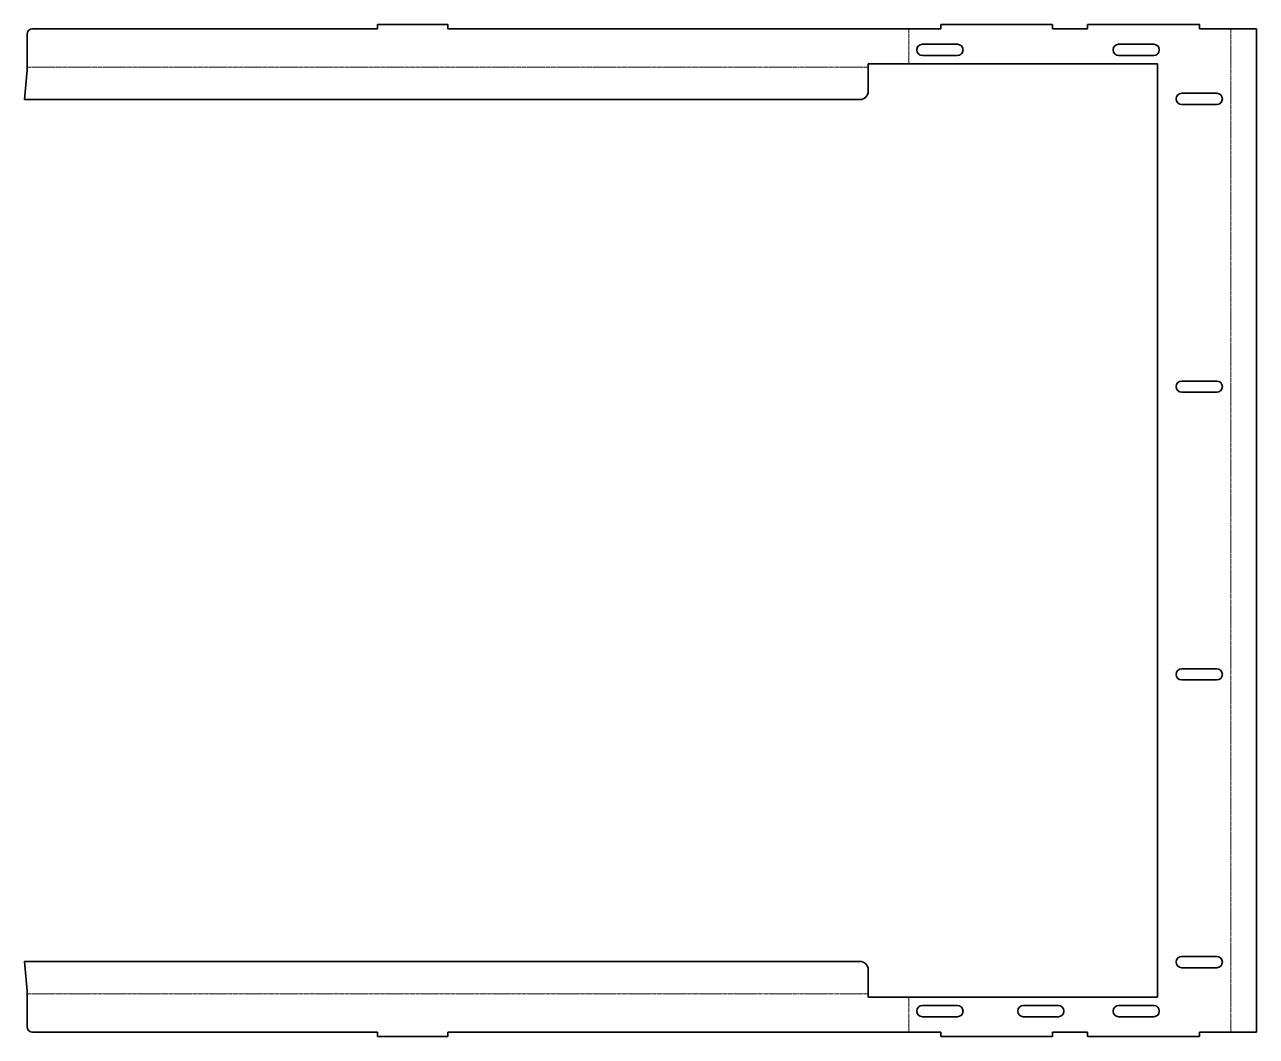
# Model space of a CAD drawing. Header units: inches. Extents: x 0 to 878, y 0 to 722.
import ezdxf

# ---------------------------------------------------------------- set-up
doc = ezdxf.new("R2010")
doc.units = ezdxf.units.IN
doc.header["$MEASUREMENT"] = 0
doc.linetypes.add('Chain', pattern=[13.68, 9.12, -1.14, 2.28, -1.14])
doc.layers.add('SIMUMAK Bend Centerline (ISO)', color=7, linetype='Chain', lineweight=9)
doc.layers.add('SIMUMAK Visible (ISO)', color=7, linetype='Continuous', lineweight=35)

# ---------------------------------------------------------------- blocks, each defined once
blk = doc.blocks.new('SLP-SMT-03-CF01_Sheet_4_SLP-SMT-03-CF01 (desplegada)')
at = {"layer": 'SIMUMAK Bend Centerline (ISO)', "ltscale": 0.263158}
for p, q in [((191.34, 333), (191.34, 358)), ((420.96, -358), (420.96, 358)), ((-437.52, 330.74), (162.48, 330.74)), ((162.48, -330.74), (-437.52, -330.74)), ((191.34, -358), (191.34, -333))]:
    blk.add_line(p, q, dxfattribs=at)
at = {"layer": 'SIMUMAK Visible (ISO)'}
for p, q in [((-187.52, 358), (-187.52, 361)), ((-187.52, 361), (-137.52, 361)), ((-137.52, 361), (-137.52, 358)), ((214.11, 358), (214.11, 361)), ((214.11, 361), (293.91, 361)), ((293.91, 361), (293.91, 358)), ((318.8, 358), (318.8, 361)), ((318.8, 361), (398.6, 361)), ((398.6, 361), (398.6, 358)), ((-437.52, 328.48), (-437.52, 354)), ((-433.52, 358), (-187.52, 358)), ((214.11, 358), (-137.52, 358)), ((318.8, 358), (293.91, 358)), ((439.22, 358), (398.6, 358)), ((439.22, -358), (439.22, 358)), ((201.01, 347), (226.01, 347)), ((341.01, 347), (366.01, 347)), ((226.01, 339), (201.01, 339)), ((366.01, 339), (341.01, 339)), ((-437.52, 328.48), (-439.22, 307.48)), ((368.7, 333), (162.48, 333)), ((162.48, 313.48), (162.48, 333)), ((368.7, -333), (368.7, 333)), ((156.48, 307.48), (-439.22, 307.48)), ((386.01, 312), (411.01, 312)), ((411.01, 304), (386.01, 304)), ((386.01, 106.67), (411.01, 106.67)), ((411.01, 98.67), (386.01, 98.67)), ((386.01, -98.67), (411.01, -98.67)), ((411.01, -106.67), (386.01, -106.67)), ((386.01, -304), (411.01, -304)), ((-437.52, -328.48), (-439.22, -307.48)), ((-439.22, -307.48), (156.48, -307.48)), ((162.48, -313.48), (162.48, -333)), ((411.01, -312), (386.01, -312)), ((-437.52, -328.48), (-437.52, -333)), ((-437.52, -354), (-437.52, -333)), ((368.7, -333), (162.48, -333)), ((201.01, -339), (226.01, -339)), ((273.01, -339), (298.01, -339)), ((341.01, -339), (366.01, -339)), ((226.01, -347), (201.01, -347)), ((298.01, -347), (273.01, -347)), ((366.01, -347), (341.01, -347)), ((-187.52, -358), (-433.52, -358)), ((-187.52, -358), (-187.52, -361)), ((-137.52, -361), (-137.52, -358)), ((214.11, -358), (-137.52, -358)), ((214.11, -361), (214.11, -358)), ((293.91, -358), (293.91, -361)), ((318.8, -358), (293.91, -358)), ((318.8, -361), (318.8, -358)), ((398.6, -358), (398.6, -361)), ((439.22, -358), (398.6, -358)), ((-187.52, -361), (-137.52, -361)), ((293.91, -361), (214.11, -361)), ((398.6, -361), (318.8, -361))]:
    blk.add_line(p, q, dxfattribs=at)
at = {"layer": 'SIMUMAK Visible (ISO)', "extrusion": (0, 0, -1)}
for centre, radius, start, end in [((433.52, 354), 4, 0, 90), ((-201.01, 343), 4, 270, 90), ((-226.01, 343), 4, 90, 270), ((-341.01, 343), 4, 270, 90), ((-366.01, 343), 4, 90, 270), ((-156.48, 313.48), 6, 180, 270), ((-386.01, 308), 4, 270, 90), ((-411.01, 308), 4, 90, 270), ((-386.01, 102.67), 4, 270, 90), ((-411.01, 102.67), 4, 90, 270), ((-386.01, -102.67), 4, 270, 90), ((-411.01, -102.67), 4, 90, 270), ((-386.01, -308), 4, 270, 90), ((-411.01, -308), 4, 90, 270), ((-156.48, -313.48), 6, 90, 180), ((-201.01, -343), 4, 270, 90), ((-226.01, -343), 4, 90, 270), ((-273.01, -343), 4, 270, 90), ((-298.01, -343), 4, 90, 270), ((-341.01, -343), 4, 270, 90), ((-366.01, -343), 4, 90, 270), ((433.52, -354), 4, 270, 0)]:
    blk.add_arc(centre, radius, start, end, dxfattribs=at)

msp = doc.modelspace()

# ---------------------------------------------------------------- block references
msp.add_blockref('SLP-SMT-03-CF01_Sheet_4_SLP-SMT-03-CF01 (desplegada)', (439.22, 361))

doc.saveas('drawing.dxf')
